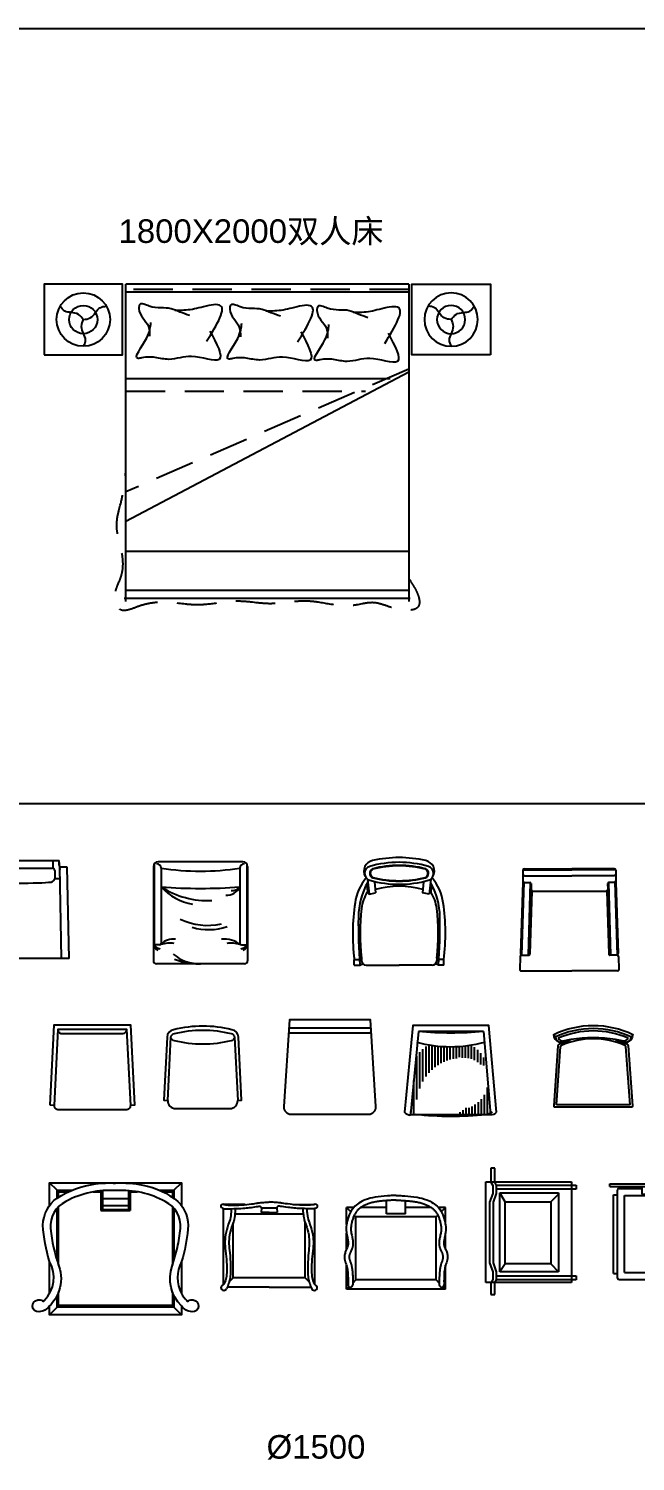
# Model space of a CAD drawing. Header units: millimetres. Extents: x 14385 to 129787, y 107826 to 186798.
# Drawn here: x 51126 to 54986, y 175645 to 184762 of the extents above; entities that cross this region are included whole.
import ezdxf

# ---------------------------------------------------------------- set-up
doc = ezdxf.new("R2010")
doc.units = ezdxf.units.MM
doc.header["$LTSCALE"] = 1000
doc.set_wipeout_variables(frame=1)
doc.linetypes.add('HIDDEN2', pattern=[0.1875, 0.125, -0.0625])
for name, color, linetype in [('FF-FURN', 51, 'Continuous'), ('TEXT', 50, 'Continuous'), ('wipess', 8, 'Continuous')]:
    doc.layers.add(name, color=color, linetype=linetype)
doc.styles.add('ar', font='arial.ttf')

# ---------------------------------------------------------------- blocks, each defined once
blk = doc.blocks.new('做成ACAD TuKuai0061')
at = {"linetype": 'Continuous'}
blk.add_lwpolyline([(-268.5, 29.7), (-243, 540), (243, 540), (268.5, 29.7), (241.6, 28.3, -0.428923), (214.6, 0), (-214.6, 0, -0.428923), (-241.6, 28.3), (-268.5, 29.7)], format="xyb", dxfattribs=at)
blk.add_lwpolyline([(-241.6, 28.3), (-217.3, 513), (217.3, 513), (241.6, 28.3)], dxfattribs=at)
at = {"color": 57, "linetype": 'Continuous'}
blk.add_lwpolyline([(-217.5, 510.3, 0.443941), (-195.8, 486), (195.7, 486, 0.407447), (217.6, 507.6, -1.23105)], format="xyb", dxfattribs=at)
blk = doc.blocks.new('做成ACAD TuKuai0060')
for points in [[(-172.4, 0), (172.4, 0, 0.428923), (222.4, 52.5), (247.3, 53.7), (227.3, 455.3, 0.354431), (185.2, 502.2, 0.121318), (-185.2, 502.2, 0.354431), (-227.3, 455.3), (-247.3, 53.7), (-222.4, 52.5, 0.428923), (-172.4, 0, -110172464606.407898)], [(-222.4, 52.5), (-202.3, 454, -0.364249), (-180.4, 477.6, -0.122137), (180.4, 477.6, -0.364249), (202.3, 454), (222.4, 52.5)]]:
    blk.add_lwpolyline(points, format="xyb")
at = {"color": 55}
blk.add_lwpolyline([(202.3, 454.6, -0.35797), (180.4, 431.6, -0.122137), (-180.4, 431.6, -0.35797), (-202.3, 454.6)], format="xyb", dxfattribs=at)
blk = doc.blocks.new('做成ACAD TuKuai0335')
at = {"color": 0, "linetype": 'Continuous'}
blk.add_circle((0, 0), 170, dxfattribs=at)
at = {"color": 55, "linetype": 'Continuous'}
blk.add_circle((0, 0), 90, dxfattribs=at)
at = {"layer": 'FF-FURN', "color": 58, "linetype": 'Continuous'}
for points in [[(0, 0), (-31.2, 32.5), (-77.9, 45), (-118.4, 53.8), (-147.2, 85)], [(0, 0), (-12.5, -43.2), (0, -90), (12.6, -129.4), (0, -170)], [(0, 0), (43.7, 10.7), (77.9, 45), (105.7, 75.6), (147.2, 85)]]:
    blk.add_spline(points, degree=3, dxfattribs=at)
blk = doc.blocks.new('做成ACAD TuKuai0636')
at = {"color": 57, "ltscale": 1000}
for points, knots in [([(100.2, 275.4), (79.3, 282.7), (39.9, 296.4), (-44.1, 335.5), (-121.3, 310.7), (-219, 365.7), (-231.1, 278.6), (-155.8, 232.7), (-155.6, 166.5), (-155.6, 145)], [0, 0, 0, 0, 70.314327, 132.712823, 281.06886, 345.030234, 373.143701, 508.899423, 574.349148, 574.349148, 574.349148, 574.349148]), ([(207.8, 112), (273.6, 218.8), (370.8, 376.8), (188.5, 332.6), (101, 309.3), (44, 308.2), (6.3, 307.4)], [0, 0, 0, 0, 257.192142, 380.388355, 440.188761, 557.045341, 557.045341, 557.045341, 557.045341]), ([(228.8, 176), (271.6, 96.4), (354.7, -57.9), (139.9, 27.8), (40.3, 8.3), (-37.6, -9.4), (-119.1, 12.9), (-181.5, 13.7), (-275, -10.7), (-156.7, 133.2), (-149.9, 203.4), (-147.1, 232.4)], [0, 0, 0, 0, 197.98522, 383.798459, 461.536852, 537.063609, 629.138715, 719.341985, 744.183766, 895.041347, 1000.692483, 1000.692483, 1000.692483, 1000.692483])]:
    blk.add_open_spline(points, degree=3, knots=knots, dxfattribs=at)
blk = doc.blocks.new('做成ACAD TuKuai0004')
at = {"ltscale": 1000}
for p, q in [((-900, -2020), (-900, 0)), ((900, 0), (-900, 0)), ((900, 0), (900, -2020)), ((910, -2000), (-910, -2000))]:
    blk.add_line(p, q, dxfattribs=at)
at = {"color": 57, "linetype": 'HIDDEN2', "ltscale": 2}
for p, q in [((900, -34.6), (-900, -34.6)), ((900, -540), (-900, -1321.6)), ((-900, -680), (624.9, -680))]:
    blk.add_line(p, q, dxfattribs=at)
at = {"color": 58, "ltscale": 1000}
for p, q in [((900, -49.6), (-900, -49.6)), ((900, -560), (-900, -1510.2)), ((-900, -600), (782.1, -600))]:
    blk.add_line(p, q, dxfattribs=at)
at = {"color": 57, "ltscale": 1000}
for p, q in [((900, -1700), (-900, -1700)), ((900, -1950), (-900, -1950))]:
    blk.add_line(p, q, dxfattribs=at)
at = {"ltscale": 1000}
for points in [[(-1420, -450), (-920, -450), (-920, 0), (-1420, 0)], [(1420, -450), (920, -450), (920, 0), (1420, 0)]]:
    blk.add_lwpolyline(points, close=True, dxfattribs=at)
at = {"color": 57, "linetype": 'HIDDEN2', "ltscale": 2}
blk.add_open_spline([(900, -1873), (970.1, -1971.4), (999, -2089), (789.1, -2067.2), (681.5, -2008.2), (490.8, -2073.3), (271.6, -1991), (27.5, -2049.7), (-200.2, -1999.5), (-483.7, -2073.3), (-701.2, -1983), (-948, -2108.7), (-979.4, -1966.1), (-866.6, -1764.2), (-991.2, -1598.9), (-923.8, -1374.2), (-903.2, -1267.6), (-900, -1192.8)], degree=3, knots=[0, 0, 0, 0, 140.356688, 240.855445, 374.272085, 514.628774, 800.960617, 1037.309606, 1234.977718, 1501.883052, 1872.056655, 1990.732643, 2052.345442, 2125.407537, 2467.000811, 2608.004871, 2786.638856, 2786.638856, 2786.638856, 2786.638856], dxfattribs=at)
at = {"layer": 'FF-FURN', "color": 51, "linetype": 'Continuous'}
for name, p in [('做成ACAD TuKuai0335', (-1170, -225)), ('做成ACAD TuKuai0636', (-593, -475.5)), ('做成ACAD TuKuai0636', (-14.8, -479.7)), ('做成ACAD TuKuai0636', (540.2, -488.5))]:
    blk.add_blockref(name, p, dxfattribs=at)
at = {"layer": 'FF-FURN', "color": 51, "linetype": 'Continuous', "xscale": -1}
blk.add_blockref('做成ACAD TuKuai0335', (1170, -225), dxfattribs=at)
blk = doc.blocks.new('做成ACAD TuKuai0272')
blk.add_wipeout([(-420, 840), (-420, 694), (-437, 666.3), (-452.8, 626.7), (-459.7, 594.1), (-461.6, 569.1), (-456.1, 506.9), (-447.8, 452.7), (-435.6, 395.1), (-429.9, 372.8), (-420, 338.9), (-420, 134.1), (-441.2, 103.9), (-452.3, 91.9), (-478.5, 95.1), (-478.5, 95.1), (-494.7, 94), (-519.9, 79.9), (-528.3, 56.1), (-524.9, 40.4), (-505.3, 21.1), (-478, 19.3), (-449.3, 29.8), (-439, 36.5), (-420, 55.9), (-420, 0), (420, 0), (420, 55.9), (449.3, 29.8), (486.8, 18.1), (514.4, 26.7), (528.1, 52.2), (519.9, 79.9), (494.7, 94), (478.5, 95.1), (464, 87.6), (459.4, 85.8), (454.2, 88.3), (452.8, 91.3), (420, 134.1), (420, 338.9), (431.1, 378.1), (439.9, 414.2), (452.9, 482.5), (461.7, 564.9), (459.7, 594.1), (448.7, 639.5), (438.8, 662.7), (428.4, 681.4), (420, 694), (420, 840)]).dxf.layer = 'wipess'
at = {"linetype": 'Continuous'}
for p, q in [((-94.1, 788.5), (-94.1, 663.3)), ((-82.1, 789.6), (-82.1, 663.3)), ((82.1, 789.3), (82.1, 663.3)), ((94.1, 788.3), (94.1, 663.3)), ((-94.1, 663.3), (94.1, 663.3)), ((-82.1, 670.4), (82.1, 670.4))]:
    blk.add_line(p, q, dxfattribs=at)
at = {"color": 58, "linetype": 'Continuous'}
for p, q in [((-82.1, 739.8), (82.1, 739.8)), ((-82.1, 695.6), (82.1, 695.6))]:
    blk.add_line(p, q, dxfattribs=at)
at = {"linetype": 'Continuous'}
blk.add_lwpolyline([(452.8, 91.3, 0.591386), (464, 87.6, -0.279892), (494.7, 94, -0.409794), (528.1, 52.2, -0.409794), (486.8, 18.1, -0.216576), (420, 55.9, -0.289352), (360, 310, 0.026236), (393.8, 428.2, 0.034743), (412.9, 548.3, 0.313151), (316.6, 720.2, 0.141824), (5.5, 789.7, 0.144414), (-316.6, 720.2, 0.313151), (-412.9, 548.3, 0.061035), (-360, 310, -0.16846), (-360, 150.7, -0.114442), (-420, 55.9, -0.216576), (-486.8, 18.1, -0.409794), (-528.1, 52.2, -0.409794), (-494.7, 94, -0.279892), (-464, 87.6, 0.586473), (-452.3, 91.9, 0.338427), (-420, 338.9, -0.061027), (-461.6, 569.1, -0.233186), (-372, 742.5, -0.109137), (-126.8, 832.8, -0.051213), (0, 837.3, -0.07062), (174.1, 824.3, -0.124586), (397, 721, -0.224101), (460.7, 543.7, -0.049787), (420, 338.9, 0.240496), (420, 134.1, 0.069348), (452.8, 91.3, 0.591386), (464, 87.6, 2.544377)], format="xyb", dxfattribs=at)
for points in [[(-420, 694), (-420, 840), (420, 840), (420, 694)], [(-372, 792), (-420, 840)], [(372, 792), (420, 840)], [(-372, 742.5), (-372, 792), (-277.4, 792)], [(279.8, 792), (372, 792), (372, 740)], [(-372, 346.1), (-372, 677.5)], [(372, 677.5), (372, 346.9)], [(-420, 134.1), (-420, 338.9)], [(420, 338.9), (420, 134.1)], [(372, 122.1), (372, 48), (-372, 48), (-372, 122.2)], [(420, 55.9), (420, 0), (-420, 0), (-420, 55.9)], [(-372, 48), (-420, 0)], [(372, 48), (420, 0)]]:
    blk.add_lwpolyline(points, dxfattribs=at)
at = {"color": 58, "linetype": 'Continuous'}
for points in [[(-362, 748.8), (-362, 782), (-300.2, 782)], [(-141.3, 782), (-94.1, 782)], [(94.1, 782), (140.9, 782)], [(301.5, 782), (362, 782), (362, 747)], [(-362, 315.8), (-362, 688.1)], [(362, 688.1), (362, 315.9)], [(362, 145.3), (362, 58), (-362, 58), (-362, 145.2)]]:
    blk.add_lwpolyline(points, dxfattribs=at)
blk = doc.blocks.new('CHAIR-580X580')
blk.add_wipeout([(239.3, 579.4), (-244.1, 579.4), (-292.6, 26.7), (-286.6, 20.9), (-274.9, 14.2), (-260.9, 11.8), (-255, 12.2), (253.3, 12.5), (255.8, 12), (259.8, 11.5), (262.2, 11.5), (275.4, 13.8), (279.5, 15.6), (284.5, 18.6), (289.4, 22.7), (293.1, 27.1)])
at = {"color": 53}
for p, q in [((-208.6, 540.7), (-255, 12.2)), ((-208.6, 540.7), (204.2, 540.7)), ((204.2, 540.7), (255.8, 12))]:
    blk.add_line(p, q, dxfattribs=at)
blk.add_lwpolyline([(-292.6, 26.7), (-244.1, 579.4), (239.3, 579.4), (293.1, 27.1, -0.300485), (253.3, 12.5), (-253.4, 12.5, -0.27373), (-292.6, 26.7)], format="xyb")
at = {"color": 59}
for points in [[(-211.2, 323.5), (-211.2, 375.4)], [(-191.9, 330), (-191.9, 402.5)], [(-172.5, 346.3), (-172.5, 423.6)], [(-153.2, 358), (-153.2, 440.6)], [(-133.9, 366.1), (-133.9, 453.8)], [(-114.5, 371.2), (-114.5, 450.7)], [(-95.2, 373.6), (-95.2, 448)], [(-75.9, 373.6), (-75.9, 445.9)], [(-56.5, 377.3), (-56.5, 444.3)], [(-37.2, 368.5), (-37.2, 443.1)], [(-17.9, 367.3), (-17.9, 442.4)], [(1.5, 362.5), (1.5, 442.2)], [(20.8, 356.3), (20.8, 442.5)], [(40.1, 348.5), (40.1, 443.2)], [(59.5, 338.9), (59.5, 444.5)], [(78.8, 327.5), (78.8, 446.2)], [(98.1, 313.8), (98.1, 448.3)], [(117.5, 297.4), (117.5, 451)], [(136.8, 277.7), (136.8, 454.2)], [(156.1, 253.5), (156.1, 444.7)], [(175.5, 222.3), (175.5, 428.6)], [(194.8, 177.2), (194.8, 408.8)], [(214.1, 108.5), (214.1, 383.7)], [(-234.8, 17.2), (-234.8, 185.1)], [(233.5, 13.2), (233.5, 229)], [(-215.4, 17.2), (-215.4, 138.1)], [(-196.1, 17.2), (-196.1, 110.5)], [(-176.8, 17.2), (-176.8, 90.6)], [(-157.4, 17.2), (-157.4, 75.5)], [(-138.1, 17.2), (-138.1, 63.9)], [(-118.8, 17.2), (-118.8, 55.2)], [(-99.4, 17.2), (-99.4, 54.1)], [(-80.1, 17.2), (-80.1, 40.3)], [(-60.8, 17.2), (-60.8, 26.5)], [(252.8, 11.8), (252.8, 30.8)]]:
    blk.add_lwpolyline(points, dxfattribs=at)
at = {"color": 55}
for centre, radius, start, end in [((0.3, 1228.1), 785.9, 254.23094, 285.76906), ((-2.2, 2739.7), 2208.7, 264.63748, 275.36252), ((-219.1, 71.4), 60.8, 222.69501, 264.21765), ((-8.4, 2152.5), 2152.5, 264.21765, 276.22782)]:
    blk.add_arc(centre, radius, start, end, dxfattribs=at)
at = {"color": 8}
blk.add_arc((235.7, -84.5), 97.8, 73.39286, 96.22782, dxfattribs=at)
blk = doc.blocks.new('A$C05EE60CC')
blk.add_wipeout([(210.9, 121.7), (-210.1, -121.3), (-216.3, -121.9), (-217.8, -121.1), (-219.6, -119.1), (-387.2, 226.1), (-388.3, 231.5), (-388.1, 236.3), (-387, 240.9), (-384.6, 245.9), (-380.3, 251), (-354.5, 281.8), (-338.1, 301.4), (-377.9, 266.3), (-391, 248.9), (-398.5, 248.2), (-405.5, 248.3), (-414.6, 249.8), (-421.9, 252.2), (-430.3, 256.3), (-435.7, 260.1), (-441.1, 264.8), (-444, 267.8), (-445.8, 270), (-447.7, 272.6), (-449.5, 275.4), (-434.6, 296), (-427.3, 305.5), (-414.2, 321.5), (-397.6, 340.3), (-372.3, 366.1), (-351.1, 385.4), (-336.6, 397.6), (-297.9, 426.5), (-274.1, 441.9), (-238.6, 462.1), (-212.6, 474.9), (-183.1, 487.5), (-147.2, 500.4), (-114.9, 509.9), (-86.7, 516.5), (-50.3, 522.9), (-24.3, 526), (-13.7, 526.9), (-9.6, 517.3), (-8, 511.1), (-6.8, 500.1), (-7, 495.7), (-7.8, 489.2), (-8.9, 484.4), (-10.4, 479.9), (-12.1, 475.9), (-13.9, 472.3), (-15.9, 468.8), (-20.1, 463.1), (-23.4, 462.8), (-30.9, 461.9), (-41.7, 460.5), (-91.9, 443.5), (-60, 450.4), (-46.2, 452.7), (-39.9, 453.7), (-31.8, 454.7), (-22.2, 455.9), (-18.8, 456), (-15.2, 455.6), (-12.9, 455.1), (-10.5, 454.2), (-6.8, 452.3), (-4.7, 450.7), (-2.2, 448.4), (2.8, 440.9), (212.7, 131), (213.5, 129.2), (213.8, 126.8), (213.5, 125.1), (212.8, 123.8), (212.3, 123)])
at = {"color": 53}
blk.add_line((-13.7, 527), (-12.1, 507), dxfattribs=at)
at = {"color": 59}
for p, q in [((195.1, 129.9), (-13.8, 438.8)), ((-210.1, -104), (-373.1, 231.4)), ((195.1, 129.9), (-210.1, -104))]:
    blk.add_line(p, q, dxfattribs=at)
at = {"color": 0, "linetype": 'Continuous'}
blk.add_lwpolyline([(-91.9, 443.5, -0.03515), (-20.6, 456, -0.221919), (-2.2, 448.4), (211.6, 132.2, -0.488206), (210.9, 121.7), (-210.1, -121.3, -0.528393), (-220.3, -117.2), (-387.2, 226.1, -0.221919), (-384.6, 245.9), (-338.1, 301.4), (-377.9, 266.3), (-391, 248.9, -0.305892), (-449.5, 275.4, -0.225695), (-13.7, 527, -0.305892), (-20.1, 463.1, 0.010418), (-41.7, 460.5), (-91.9, 443.5)], format="xyb", dxfattribs=at)
at = {"color": 53}
blk.add_lwpolyline([(-449.5, 275.4), (-433, 264)], dxfattribs=at)
for centre, radius, start, end in [((32.9, -57), 565.8, 94.56345, 145.43655), ((-72.4, 495.3), 61.4, 328.43705, 11.01999), ((-392.7, 310.4), 61.4, 228.98001, 271.56295)]:
    blk.add_arc(centre, radius, start, end, dxfattribs=at)
at = {"color": 59}
for centre, radius, start, end in [((32.9, -57), 550.8, 96.16141, 143.83859), ((-72.4, 495.3), 46.4, 311.42754, 354.25754), ((32.9, -57), 500.8, 96.22645, 143.77355), ((-392.7, 310.4), 46.4, 245.74246, 288.57246)]:
    blk.add_arc(centre, radius, start, end, dxfattribs=at)
at = {"color": 0, "linetype": 'Continuous'}
blk.add_arc((207.4, -359.3), 856.8, 110.45237, 129.54763, dxfattribs=at)
at = {"color": 250}
for centre, start, end in [((-19.6, 432.5), 47.86314, 102.15075), ((-364.7, 233.2), 137.84925, 192.13686)]:
    blk.add_arc(centre, 8.6, start, end, dxfattribs=at)
blk = doc.blocks.new('A$C40212909')
blk.add_wipeout([(-257.5, 0), (-293.9, -551.2), (-282.2, -585.5), (-249.1, -600), (246.2, -600), (279.3, -585.5), (279.3, -585.5), (291.2, -555), (257.5, 0)])
at = {"linetype": 'Continuous'}
for points in [[(-249.1, -600), (246.2, -600, 0.438014), (291.1, -551.4), (257.5, 0), (-257.5, 0), (-293.9, -551.2, 0.438933), (-249.1, -600, -1)], [(-262.3, -73.4, 0.488838), (-253.5, -81.6), (255.5, -81.6, 0.390559), (262, -73.4, -0.390559)], [(-260.2, -41.2, 0.488838), (-251.4, -49.5), (253.5, -49.5, 0.390559), (260, -41.2, -0.390559)]]:
    blk.add_lwpolyline(points, format="xyb", dxfattribs=at)
blk = doc.blocks.new('gdhjfg')
at = {"color": 8}
blk.add_wipeout([(-328.8, 456), (-340.9, -125), (309.1, -125), (297.1, 456), (250.1, 456), (246.1, 500), (-277.9, 500), (-281.8, 456)], dxfattribs=at)
for p, q in [((-340.9, -125), (-328.8, 456)), ((-328.8, 456), (-281.8, 456)), ((-293.9, -125), (-281.8, 456)), ((-281.8, 456), (-277.9, 500)), ((-277.9, 500), (246.1, 500)), ((-252.9, 500), (-277.9, 500)), ((-239.8, 449.1), (-239.8, 500)), ((208, 449.1), (208, 500)), ((250.1, 456), (246.1, 500)), ((262.1, -125), (250.1, 456)), ((297.1, 456), (250.1, 456)), ((309.1, -125), (297.1, 456)), ((-283.9, 382), (-249.8, 382)), ((-249.8, 435), (-249.8, 382)), ((-234.8, 450), (203, 450)), ((218, 435), (218, 382)), ((252.1, 382), (218, 382)), ((-340.9, -125), (-15.9, -125)), ((309.1, -125), (-15.9, -125))]:
    blk.add_line(p, q)
for p, q in [((-277.9, 470), (-282.7, 441.4)), ((-277.9, 470), (-277.9, 500)), ((246.1, 470), (246.1, 500)), ((246.1, 470), (250.9, 441.4))]:
    blk.add_line(p, q, dxfattribs=at)
for centre, radius, start, end in [((-234.8, 435), 15, 90, 180), ((-223.3, 389.3), 27.5, 195.42244, 260.87475), ((191.5, 389.3), 27.5, 279.12525, 344.57756), ((203, 435), 15, 0, 90)]:
    blk.add_arc(centre, radius, start, end)
blk.add_ellipse((-15.9, 367.5), major_axis=(233.9, 0), ratio=0.053419, start_param=3.579979, end_param=5.844799)
blk = doc.blocks.new('dsrrw')
at = {"color": 8}
blk.add_wipeout([(-141.4, 365.9), (-156.7, 361.7), (-165.1, 354.3), (-170.6, 342.7), (-171.4, 335.9), (-171.4, -264.1), (-165.5, -278.2), (-159.2, -282.4), (-151.4, -284.1), (408.6, -284.1), (421.2, -279.6), (425.4, -275), (428.1, -268.6), (428.6, -264.1), (428.6, 335.9), (428, 342), (426.8, 346.3), (422.6, 351.1), (419.8, 357.2), (413.7, 361.9), (407, 364.7), (398.6, 365.9)], dxfattribs=at).dxf.layer = 'FF-FURN'
at = {"color": 0}
for p, q in [((398.6, 365.9), (-141.4, 365.9)), ((-171.4, 335.9), (-171.4, -264.1)), ((-165.4, 351.1), (-165.4, -163.2)), ((-121.4, 325.3), (-121.4, -154.1)), ((378.6, 325.3), (378.6, -154.1)), ((422.6, 351.1), (422.6, -163.2)), ((428.6, 335.9), (428.6, -264.1)), ((-131.4, -164.1), (-161.4, -164.1)), ((388.6, -164.1), (418.6, -164.1)), ((408.6, -284.1), (-151.4, -284.1))]:
    blk.add_line(p, q, dxfattribs=at)
for centre, radius, start, end in [((-141.4, 335.9), 30, 90, 180), ((398.6, 335.9), 30, 0, 90), ((-152.4, 322.4), 31.1, 5.33501, 86.1872), ((128.6, 1937), 1631, 261.18281, 278.81719), ((409.6, 322.4), 31.1, 93.8128, 174.66499), ((-161.4, -154.1), 10, 180, 270), ((-131.4, -154.1), 10, 270, 0), ((388.6, -154.1), 10, 180, 270), ((418.6, -154.1), 10, 270, 0), ((-151.4, -264.1), 20, 180, 270), ((408.6, -264.1), 20, 270, 0)]:
    blk.add_arc(centre, radius, start, end, dxfattribs=at)
at = {"color": 250}
for centre, radius, start, end in [((134.6, 432.1), 341.6, 221.46242, 260.4451), ((172.3, 657.8), 539, 236.97698, 273.09761), ((294.4, 245.5), 93.1, 266.97156, 334.84031), ((328, 246.6), 64.9, 265.65314, 321.25266), ((172, 358), 397.2, 244.33198, 282.99617), ((179.2, 303.9), 370.2, 253.78553, 288.7089), ((-123.7, -137.6), 50.6, 207.6804, 264.75657), ((-109.4, -149.8), 60.1, 190.82624, 235.97975), ((-42.6, -240.3), 113.8, 83.94315, 135.92349), ((-69.5, -329.8), 177.4, 80.24094, 107.98365), ((278.1, -297.9), 171.5, 52.91493, 95.13174), ((326.8, -329.8), 177.4, 72.01635, 99.75906), ((380.9, -137.6), 50.6, 275.24343, 332.3196), ((366.7, -149.8), 60.1, 304.02025, 349.17376), ((123.4, -26), 258.1, 229.25242, 271.1696), ((116.7, 121), 405.1, 247.74815, 270.19971)]:
    blk.add_arc(centre, radius, start, end, dxfattribs=at)
at = {"color": 55}
blk.add_arc((128.6, 3327.6), 3131.7, 265.42121, 274.57879, dxfattribs=at)
blk = doc.blocks.new('gdfkj')
at = {"color": 55}
for p, q in [((-121.8, 283.5), (-111.4, 188.1)), ((281.1, 283.5), (270.6, 188.1)), ((-126.4, 251.7), (-122.2, 202.8)), ((-122.2, 202.8), (-111.4, 188.1)), ((-111.4, 188.1), (-69.6, 197)), ((-76.4, 267.1), (-69.6, 197)), ((235.7, 267.1), (228.9, 197)), ((270.6, 188.1), (228.9, 197)), ((281.5, 202.8), (270.6, 188.1)), ((285.7, 252), (281.5, 202.8)), ((-205.3, -228.9), (-171.7, -228.5)), ((-171.7, -228.5), (-160.4, -218.5)), ((-160.4, -218.5), (-160.4, -233.5)), ((319.6, -218.5), (319.6, -233.5)), ((331.1, -228.5), (319.8, -218.5)), ((364.7, -228.9), (331.1, -228.5))]:
    blk.add_line(p, q, dxfattribs=at)
for p, q in [((-205.5, -263.5), (-205.3, -228.9)), ((-205.5, -263.5), (-170.4, -263.5)), ((-170.4, -263.5), (-151.6, -254.7)), ((-130.4, -263.5), (79.6, -263.5)), ((289.6, -263.5), (79.6, -263.5)), ((329.8, -263.5), (311, -254.7)), ((364.9, -263.5), (329.8, -263.5)), ((364.9, -263.5), (364.7, -228.9))]:
    blk.add_line(p, q)
for centre, radius, start, end in [((-77, 334.7), 67.8, 100.90147, 209.72411), ((79.5, -299.3), 689.7, 89.98731, 105.74693), ((79.5, -336.2), 756.7, 89.99197, 102.93527), ((79.8, -336.2), 756.7, 77.06473, 90.00803), ((79.8, -299.3), 689.7, 74.25307, 90.01269), ((236.3, 334.7), 67.8, 330.27589, 79.09853), ((110.6, 88.2), 314.7, 139.81281, 171.84163), ((-93.9, 320.4), 46.2, 107.33306, 254.73289), ((79.5, 942.2), 691.7, 254.43691, 270.01239), ((79.8, 942.2), 691.7, 269.98761, 285.56309), ((253.2, 320.4), 46.2, 285.26711, 72.66694), ((48.8, 88.2), 314.7, 8.15837, 40.18719), ((1152.6, -64.4), 1367.8, 171.71031, 186.90729), ((-993.2, -64.4), 1367.8, 353.09271, 8.28969), ((-130.4, -233.5), 30, 180, 270), ((289.6, -233.5), 30, 270, 0)]:
    blk.add_arc(centre, radius, start, end)
for centre, radius, start, end in [((79.5, -309.8), 680.3, 89.98899, 104.36437), ((79.5, -309.9), 677.4, 89.98895, 104.35097), ((79.8, -309.8), 680.3, 75.63563, 90.01101), ((79.8, -309.9), 677.4, 75.64903, 90.01105), ((-75.8, 320.5), 31.7, 115.08953, 246.1536), ((-74.4, 320.6), 29.3, 118.59056, 244.32166), ((79.5, 951.7), 681.2, 255.7103, 270.01089), ((79.5, 951.8), 678.3, 255.72368, 270.01093), ((79.8, 951.8), 678.3, 269.98907, 284.27632), ((79.8, 951.7), 681.2, 269.98911, 284.2897), ((233.7, 320.6), 29.3, 295.67834, 61.40944), ((235.1, 320.5), 31.7, 293.8464, 64.91047), ((277.1, 37.5), 456.8, 150.26646, 179.57538), ((114.3, 57.8), 277.4, 148.49314, 171.84604), ((79.7, -337.5), 575.8, 74.75851, 105.24149), ((-117.6, 37.5), 456.8, 0.42462, 29.73354), ((45, 57.8), 277.4, 8.15396, 31.50686), ((1367.4, -60.9), 1535.8, 174.09327, 185.89089), ((-1208.1, -60.9), 1535.8, 354.10911, 5.90673), ((3465.4, -0.2), 3645.3, 179.35301, 184.1418), ((-3305.9, -0.2), 3645.3, 355.8582, 0.64699)]:
    blk.add_arc(centre, radius, start, end, dxfattribs=at)
blk = doc.blocks.new('gfhgja')
at = {"color": 0}
for p, q in [((-302.7, 273.8), (-302.7, 197.2)), ((-292.7, 283.8), (7.3, 283.8)), ((277.3, 283.8), (7.3, 283.8)), ((287.3, 273.8), (287.3, 197.2)), ((287.3, 273.8), (287.3, 197.2)), ((287.3, 273.8), (287.3, 206.8)), ((-302.7, 197.2), (-318.9, -257.1)), ((-292.7, 238.8), (7.3, 238.8)), ((-292.7, 195.8), (-258.8, 195.8)), ((-251.1, 188.5), (-251.3, 151)), ((277.3, 238.8), (7.3, 238.8)), ((235.7, 188.5), (236.8, 151.7)), ((277.3, 195.8), (243.4, 195.8)), ((287.3, 197.2), (303.6, -257.1)), ((-245.5, 141.2), (-258.5, -258.6)), ((-242.3, 139.8), (226.9, 139.8)), ((230.1, 141.2), (243.2, -258.6)), ((-311.5, -266.2), (-265, -266.2)), ((296.1, -266.2), (249.6, -266.2)), ((-321.4, -275.1), (-322.5, -359.9)), ((306, -275.1), (307.1, -359.9)), ((-316.5, -366.2), (7.3, -366.2)), ((301.1, -366.2), (7.3, -366.2))]:
    blk.add_line(p, q, dxfattribs=at)
at = {"color": 251}
for p, q in [((-302.5, 275.8), (7.3, 275.8)), ((-300.7, 279.8), (7.3, 279.8)), ((285.3, 279.8), (7.3, 279.8)), ((287.1, 275.8), (7.3, 275.8)), ((-297.9, 197.3), (-311.8, -266.1)), ((-256.5, 195.1), (-270.3, -266.2)), ((241.1, 195.1), (255, -266.2)), ((282.5, 197.3), (296.4, -266.1)), ((-251.3, 150.7), (-264.6, -258.4)), ((236.8, 151.7), (249.2, -258.4))]:
    blk.add_line(p, q, dxfattribs=at)
at = {"color": 0}
for centre, radius, start, end in [((-292.7, 273.8), 10, 90, 180), ((277.3, 273.8), 10, 0, 90), ((277.3, 273.8), 10, 0, 90), ((277.3, 273.8), 10, 0, 90), ((-292.7, 248.8), 10, 180, 270), ((-292.7, 205.8), 10, 180, 270), ((-260.5, 186.4), 9.65, 13.0746, 79.66726), ((245.1, 186.4), 9.65, 100.33274, 166.9254), ((277.3, 248.8), 10, 270, 0), ((277.3, 205.8), 10, 270, 0), ((-238.9, 151.8), 12.4, 183.74312, 254.53766), ((222.2, 153.8), 14.8, 288.34063, 351.81244), ((-308.6, -279.3), 13.5, 102.41982, 161.99149), ((-309.4, -256.8), 9.52, 181.74079, 257.72016), ((-265, -260.6), 5.52, 270.22922, 300.66925), ((-267.3, -258.2), 8.78, 305.58062, 357.85951), ((251.9, -258.2), 8.78, 182.14049, 234.41938), ((249.6, -260.6), 5.52, 239.33075, 269.77078), ((294, -256.8), 9.52, 282.27984, 358.25921), ((293.2, -279.3), 13.5, 18.00851, 77.58018), ((-316.5, -360.2), 6, 177.97982, 270), ((301.1, -360.2), 6, 270, 2.02018)]:
    blk.add_arc(centre, radius, start, end, dxfattribs=at)
at = {"color": 251}
for centre, start, end in [((-273.4, -258.1), 292.90143, 357.85951), ((258, -258.1), 182.14049, 247.09857)]:
    blk.add_arc(centre, 8.78, start, end, dxfattribs=at)
blk = doc.blocks.new('A$C4B8874EE')
for p, q in [((-305, 610), (305, 610)), ((-305, 592), (-305, 610)), ((-305, 592), (305, 592)), ((-255, 10), (-255, 570)), ((-245, 580), (-100, 580)), ((-100, 592), (-100, 545)), ((100, 592), (100, 545)), ((100, 580), (245, 580)), ((255, 10), (255, 570)), ((305, 592), (305, 610)), ((-280, 40), (-280, 540)), ((-280, 540), (-255, 540)), ((-100, 545), (100, 545)), ((255, 540), (280, 540)), ((280, 40), (280, 540)), ((-280, 40), (-255, 40)), ((-245, 0), (245, 0)), ((255, 40), (280, 40))]:
    blk.add_line(p, q)
at = {"color": 55, "linetype": 'Continuous', "ltscale": 0.05}
for p, q in [((-210, 535), (210, 535)), ((-210, 45), (-210, 535)), ((210, 45), (210, 535)), ((-210, 45), (210, 45))]:
    blk.add_line(p, q, dxfattribs=at)
for centre, start, end in [((-245, 570), 90, 180), ((245, 570), 0, 90), ((-245, 10), 180, 270), ((245, 10), 270, 0)]:
    blk.add_arc(centre, 10, start, end)
blk = doc.blocks.new('A$C7FEF4BB6')
blk.add_wipeout([(-405.6, 223.8), (-405.6, 116.6), (-407.9, 97.5), (-408, 77.5), (-406.9, 68), (-405.6, 60.6), (-405.6, -42.7), (-409.2, -50.5), (-415.6, -68.3), (-417.8, -79.6), (-418.1, -100.7), (-415.7, -113.5), (-411.6, -126.4), (-405.6, -143.8), (-405.6, -296.2), (224.4, -296.2), (224.4, -143.8), (231.2, -124.5), (236.1, -106.5), (237.5, -90.9), (235.6, -73.2), (231.8, -59.5), (226.4, -46.8), (224.4, -42.7), (224.4, 60.1), (226.4, 72.7), (227, 94.7), (225.5, 108.9), (224.4, 116.6), (224.4, 223.8), (178.8, 223.8), (148.4, 250.2), (115.8, 268.2), (74.6, 282.7), (40.7, 289.9), (-19.8, 296.7), (-74.3, 300.4), (-119.6, 299.9), (-159.3, 296.9), (-200.4, 292.9), (-256.4, 282.5), (-283.7, 273.7), (-314.8, 259.3), (-338.7, 243.6), (-359.9, 223.8), (-359.9, 223.8)]).dxf.layer = 'wipess'
for p, q in [((-359.9, 223.8), (-405.6, 223.8)), ((-405.6, 116.6), (-405.6, 223.8)), ((-150.6, 223.8), (-315, 223.8)), ((-150.6, 183.8), (-150.6, 267.4)), ((-30.6, 183.8), (-150.6, 183.8)), ((-30.6, 183.8), (-30.6, 267.4)), ((133.9, 223.8), (-30.6, 223.8)), ((224.4, 223.8), (178.8, 223.8)), ((224.4, 116.6), (224.4, 223.8)), ((-405.6, -42.7), (-405.6, 60.6)), ((224.4, -42.7), (224.4, 60.6)), ((-405.6, -296.2), (-405.6, -143.8)), ((224.4, -296.2), (224.4, -143.8)), ((224.4, -296.2), (-405.6, -296.2))]:
    blk.add_line(p, q)
at = {"color": 55}
for p, q in [((-378.7, 197), (-405.6, 223.8)), ((197.6, 197), (224.4, 223.8)), ((-345.6, 163.8), (-356.5, 174.7)), ((164.4, 163.8), (-345.6, 163.8)), ((-345.6, -236.2), (-345.6, 163.8)), ((164.4, 163.8), (175.4, 174.7)), ((164.4, -236.2), (164.4, 163.8)), ((-345.6, -236.2), (-365.9, -256.5)), ((164.4, -236.2), (-345.6, -236.2)), ((164.4, -236.2), (184.8, -256.5)), ((-390.1, -280.8), (-405.6, -296.2)), ((209, -280.8), (224.4, -296.2))]:
    blk.add_line(p, q, dxfattribs=at)
for centre in [(-381, -268.8), (199.9, -268.8)]:
    blk.add_arc(centre, 15, 180.06821, 359.93179)
for points in [[(-90.6, 300.5), (-112.3, 300.2), (-145.8, 298), (-224.2, 289.5), (-286.4, 272.6), (-359.9, 223.8), (-403.8, 124.6), (-408.1, 79.7), (-396.3, 16.8), (-396.5, -20.2), (-411.1, -54.8), (-417.6, -77.9), (-416.5, -110.3), (-405.5, -144), (-399, -176.6), (-396, -268.9)], [(-90.6, 300.5), (-68.8, 300.2), (-35.3, 298), (43.1, 289.5), (105.3, 272.6), (178.8, 223.8), (222.7, 124.6), (227, 79.7), (215.2, 16.8), (215.4, -20.2), (230, -54.8), (236.5, -77.9), (235.4, -110.3), (224.4, -144), (217.9, -176.6), (214.9, -268.9)]]:
    blk.add_spline(points, degree=3)
for points, knots in [([(-90.4, 270.5), (-94.5, 270.5), (-98.5, 270.5), (-104.9, 270.4), (-107.4, 270.4), (-111.1, 270.2), (-112.2, 270.2), (-114.6, 270.1), (-115.8, 270), (-119.3, 269.9), (-121.7, 269.7), (-129, 269.2), (-134, 268.9), (-140.5, 268.3), (-142, 268.2), (-145, 268), (-146.5, 267.8), (-151, 267.5), (-153.9, 267.3), (-162.8, 266.5), (-168.6, 266), (-182.8, 264.7), (-191.1, 263.9), (-204.7, 262.2), (-210.1, 261.4), (-219.9, 259.8), (-224.3, 259), (-233, 257.3), (-237.4, 256.3), (-250.2, 253.2), (-258.6, 250.8), (-270.4, 246.7), (-273.8, 245.3), (-280.7, 242.6), (-284.1, 241.1), (-294.1, 236.4), (-300.6, 233), (-312.7, 225.5), (-318.5, 221.5), (-326.3, 215.1), (-328.7, 212.9), (-333.2, 208.6), (-335.2, 206.5), (-338.2, 203.1), (-339.2, 201.9), (-341.3, 199.4), (-342.3, 198.1), (-345.2, 194.1), (-347.1, 191.4), (-352.3, 183), (-355.5, 177), (-361.2, 164.4), (-363.7, 157.8), (-368.3, 144), (-370.3, 136.9), (-372.8, 126.6), (-373.4, 123.5), (-374.4, 119), (-374.7, 117.6), (-375.2, 114.8), (-375.5, 113.4), (-376.2, 109.2), (-376.6, 106.5), (-377.6, 99.4), (-378, 95.2), (-378.3, 89.7), (-378.3, 88.4), (-378.3, 86), (-378.3, 84.9), (-378.3, 83.2), (-378.2, 82.5), (-378.2, 81.3), (-378.1, 80.7), (-378.1, 79.5), (-378, 78.9), (-377.8, 77.1), (-377.7, 75.9), (-377.2, 72.1), (-376.8, 69.5), (-375.5, 62.8), (-374.6, 58.6), (-372.6, 49.8), (-371.5, 45.1), (-369.3, 35.3), (-368.2, 30.2), (-366.8, 22.2), (-366.4, 19.6), (-365.7, 14.2), (-365.3, 11.5), (-364.7, 4.3), (-364.5, -0.2), (-364.7, -9.4), (-365, -14.2), (-366, -20.9), (-366.4, -22.8), (-366.9, -25.4), (-367.1, -26.2), (-367.4, -27.5), (-367.6, -28.1), (-367.9, -29.3), (-368.1, -29.9), (-368.5, -31.6), (-368.9, -32.7), (-369.9, -35.9), (-370.7, -38), (-372.7, -43.2), (-374, -46.2), (-376.6, -51.7), (-377.8, -54.3), (-380.1, -59.1), (-381.2, -61.3), (-383, -65.3), (-383.7, -67.1), (-385.1, -70.7), (-385.6, -72.5), (-386.6, -75.9), (-387, -77.4), (-387.5, -80.1), (-387.7, -81.2), (-388.2, -84.4), (-388.4, -86.6), (-388.6, -91.1), (-388.6, -93.3), (-388.3, -96.8), (-388.2, -98.1), (-387.9, -100.3), (-387.7, -101.2), (-387.4, -102.6), (-387.4, -103.1), (-387.2, -103.9), (-387.1, -104.2), (-386.9, -104.9), (-386.8, -105.3), (-386.6, -106.4), (-386.4, -107.1), (-385.7, -109.5), (-385.1, -111.2), (-383.7, -115.4), (-382.7, -118.1), (-380.6, -123.9), (-379.5, -127), (-378.1, -131.3), (-377.7, -132.3), (-377.2, -134), (-377, -134.6), (-376.4, -136.5), (-376.1, -137.7), (-375, -141.6), (-374.3, -144.3), (-372.5, -152.2), (-371.5, -157.4), (-370.3, -165), (-370, -167.4), (-369.3, -172.2), (-369.1, -174.5), (-368.5, -179.2), (-368.3, -181.6), (-367.6, -188.6), (-367.3, -193.2), (-366.4, -207.1), (-366.1, -216.3), (-365.7, -240.2), (-365.9, -254.9), (-366, -268.9)], [0, 0, 0, 0, 12.229467, 12.229467, 20.24605, 20.24605, 24.085259, 24.085259, 27.924468, 27.924468, 35.602885, 35.602885, 50.959719, 50.959719, 55.435254, 55.435254, 59.910789, 59.910789, 68.86186, 68.86186, 86.764, 86.764, 112.757527, 112.757527, 130.098711, 130.098711, 144.690581, 144.690581, 159.28245, 159.28245, 188.46619, 188.46619, 200.889673, 200.889673, 213.313156, 213.313156, 238.160122, 238.160122, 263.007089, 263.007089, 275.150331, 275.150331, 286.365976, 286.365976, 292.559068, 292.559068, 298.75216, 298.75216, 311.138343, 311.138343, 335.234601, 335.234601, 359.330858, 359.330858, 383.427116, 383.427116, 393.416005, 393.416005, 398.06051, 398.06051, 402.705015, 402.705015, 411.994025, 411.994025, 427.615942, 427.615942, 432.88631, 432.88631, 437.140025, 437.140025, 439.856832, 439.856832, 442.287769, 442.287769, 444.718707, 444.718707, 449.580583, 449.580583, 459.304335, 459.304335, 473.427963, 473.427963, 487.551591, 487.551591, 501.675219, 501.675219, 508.36536, 508.36536, 515.0555, 515.0555, 525.376254, 525.376254, 535.697008, 535.697008, 539.523753, 539.523753, 541.146636, 541.146636, 542.366618, 542.366618, 543.5866, 543.5866, 546.026564, 546.026564, 550.906492, 550.906492, 558.926653, 558.926653, 566.946814, 566.946814, 574.966975, 574.966975, 582.987136, 582.987136, 591.007297, 591.007297, 597.929736, 597.929736, 602.86909, 602.86909, 612.747799, 612.747799, 622.626508, 622.626508, 628.486374, 628.486374, 632.863861, 632.863861, 635.006117, 635.006117, 636.655673, 636.655673, 638.305229, 638.305229, 641.604341, 641.604341, 648.202566, 648.202566, 657.356141, 657.356141, 666.509716, 666.509716, 669.267835, 669.267835, 670.857732, 670.857732, 674.037524, 674.037524, 680.896821, 680.896821, 694.615416, 694.615416, 701.224185, 701.224185, 707.752215, 707.752215, 714.280245, 714.280245, 727.336306, 727.336306, 753.448428, 753.448428, 796.411373, 796.411373, 796.411373, 796.411373]), ([(-90.7, 270.5), (-86.6, 270.5), (-82.6, 270.5), (-76.2, 270.4), (-73.7, 270.4), (-70, 270.2), (-68.9, 270.2), (-66.5, 270.1), (-65.3, 270), (-61.8, 269.9), (-59.4, 269.7), (-52.1, 269.2), (-47.1, 268.9), (-40.6, 268.3), (-39.1, 268.2), (-36.1, 268), (-34.6, 267.8), (-30.1, 267.5), (-27.2, 267.3), (-18.3, 266.5), (-12.5, 266), (1.7, 264.7), (10, 263.9), (23.6, 262.2), (29, 261.4), (38.8, 259.8), (43.2, 259), (51.9, 257.3), (56.3, 256.3), (69.1, 253.2), (77.5, 250.8), (89.3, 246.7), (92.7, 245.3), (99.6, 242.6), (103, 241.1), (113, 236.4), (119.5, 233), (131.6, 225.5), (137.4, 221.5), (145.2, 215.1), (147.6, 212.9), (152.1, 208.6), (154.1, 206.5), (157.1, 203.1), (158.1, 201.9), (160.2, 199.4), (161.2, 198.1), (164.1, 194.1), (166, 191.4), (171.2, 183), (174.4, 177), (180.1, 164.4), (182.6, 157.8), (187.2, 144), (189.2, 136.9), (191.7, 126.6), (192.3, 123.5), (193.3, 119), (193.6, 117.6), (194.1, 114.8), (194.4, 113.4), (195.1, 109.2), (195.5, 106.5), (196.5, 99.4), (196.9, 95.2), (197.2, 89.7), (197.2, 88.4), (197.2, 86), (197.2, 84.9), (197.2, 83.2), (197.1, 82.5), (197.1, 81.3), (197, 80.7), (197, 79.5), (196.9, 78.9), (196.7, 77.1), (196.6, 75.9), (196.1, 72.1), (195.7, 69.5), (194.4, 62.8), (193.5, 58.6), (191.5, 49.8), (190.4, 45.1), (188.2, 35.3), (187.1, 30.2), (185.7, 22.2), (185.3, 19.6), (184.6, 14.2), (184.2, 11.5), (183.6, 4.3), (183.4, -0.2), (183.6, -9.4), (183.9, -14.2), (184.9, -20.9), (185.3, -22.8), (185.8, -25.4), (186, -26.2), (186.3, -27.5), (186.5, -28.1), (186.8, -29.3), (187, -29.9), (187.4, -31.6), (187.8, -32.7), (188.8, -35.9), (189.6, -38), (191.6, -43.2), (192.9, -46.2), (195.5, -51.7), (196.7, -54.3), (199, -59.1), (200.1, -61.3), (201.9, -65.3), (202.6, -67.1), (204, -70.7), (204.5, -72.5), (205.5, -75.9), (205.9, -77.4), (206.4, -80.1), (206.6, -81.2), (207.1, -84.4), (207.3, -86.6), (207.5, -91.1), (207.5, -93.3), (207.2, -96.8), (207.1, -98.1), (206.8, -100.3), (206.6, -101.2), (206.3, -102.6), (206.3, -103.1), (206.1, -103.9), (206, -104.2), (205.8, -104.9), (205.8, -105.3), (205.5, -106.3), (205.3, -107.1), (204.6, -109.4), (204.1, -111.1), (202.6, -115.3), (201.7, -118), (199.6, -123.7), (198.5, -126.8), (197, -131.2), (196.7, -132.2), (196.1, -133.9), (195.9, -134.6), (195.5, -136.1), (195.2, -136.8), (194.6, -139), (194.2, -140.4), (193.1, -144.7), (192.4, -147.6), (191.1, -154), (190.4, -157.5), (189.2, -165), (188.6, -168.9), (187.5, -178.3), (186.9, -183.8), (186.1, -194.6), (185.7, -200), (184.9, -216.1), (184.7, -226.7), (184.7, -247.6), (184.8, -257.9), (184.9, -268.5), (184.9, -268.9), (184.9, -268.9)], [0, 0, 0, 0, 12.229467, 12.229467, 20.24605, 20.24605, 24.085259, 24.085259, 27.924468, 27.924468, 35.602885, 35.602885, 50.959719, 50.959719, 55.435254, 55.435254, 59.910789, 59.910789, 68.86186, 68.86186, 86.764, 86.764, 112.757527, 112.757527, 130.098711, 130.098711, 144.690581, 144.690581, 159.28245, 159.28245, 188.46619, 188.46619, 200.889673, 200.889673, 213.313156, 213.313156, 238.160122, 238.160122, 263.007089, 263.007089, 275.150331, 275.150331, 286.365976, 286.365976, 292.559067, 292.559067, 298.752159, 298.752159, 311.138341, 311.138341, 335.234599, 335.234599, 359.330856, 359.330856, 383.427113, 383.427113, 393.41604, 393.41604, 398.060562, 398.060562, 402.705084, 402.705084, 411.994128, 411.994128, 427.616031, 427.616031, 432.88638, 432.88638, 437.140091, 437.140091, 439.856875, 439.856875, 442.287838, 442.287838, 444.718801, 444.718801, 449.580728, 449.580728, 459.304581, 459.304581, 473.428218, 473.428218, 487.551854, 487.551854, 501.67549, 501.67549, 508.365585, 508.365585, 515.055681, 515.055681, 525.37641, 525.37641, 535.697139, 535.697139, 539.523984, 539.523984, 541.146552, 541.146552, 542.366462, 542.366462, 543.586373, 543.586373, 546.026194, 546.026194, 550.905835, 550.905835, 558.925961, 558.925961, 566.946087, 566.946087, 574.966213, 574.966213, 582.986338, 582.986338, 591.006464, 591.006464, 597.928517, 597.928517, 602.867248, 602.867248, 612.744709, 612.744709, 622.62217, 622.62217, 628.479987, 628.479987, 632.850562, 632.850562, 634.992064, 634.992064, 636.628482, 636.628482, 638.264901, 638.264901, 641.537739, 641.537739, 648.083414, 648.083414, 657.23686, 657.23686, 666.390307, 666.390307, 669.079336, 669.079336, 670.938923, 670.938923, 672.798511, 672.798511, 676.517685, 676.517685, 683.956035, 683.956035, 693.244398, 693.244398, 703.982892, 703.982892, 719.198577, 719.198577, 734.414263, 734.414263, 764.845633, 764.845633, 795.277004, 795.277004, 796.411373, 796.411373, 796.411373, 796.411373])]:
    blk.add_open_spline(points, degree=3, knots=knots)
blk = doc.blocks.new('A$C3E331D80')
blk.add_wipeout([(-308.4, 219.3), (-307.9, -263.5), (-313.8, -268.6), (-318, -271.4), (-323.6, -280), (-324.3, -290.2), (-320, -297.2), (-312.9, -301.3), (-300, -301.2), (-293.5, -296.8), (-285.6, -282.2), (249.3, -282.2), (254.3, -292.6), (259.1, -298.5), (270.4, -302.4), (276.6, -301.3), (283.8, -297.2), (283.8, -297.2), (288.1, -290.2), (287.4, -280), (287.4, -280), (283, -272.6), (275.8, -267.4), (271.7, -263.5), (272.2, 219.3), (280.6, 222.5), (288.2, 228.3), (290, 234.7), (288.7, 240.1), (285.1, 244.4), (279.9, 246.4), (278.2, 246.6), (274.8, 246.1), (271.2, 244.7), (134.1, 244.7), (94.2, 248.8), (65.6, 252.8), (21.7, 258), (-17.6, 260.8), (-58.5, 258), (-88.2, 254.7), (-148.2, 246.1), (-170.3, 244.7), (-307.4, 244.7), (-311, 246.1), (-314.4, 246.6), (-320.2, 245.1), (-325, 240.1), (-326.1, 236.7), (-326.3, 234.7), (-324.9, 229.1), (-321.6, 225.3), (-318.7, 223.5), (-314.6, 221.5)]).dxf.layer = 'wipess'
for p, q in [((-307.9, -263.5), (-308.4, 219.3)), ((-170.3, 244.7), (-307.4, 244.7)), ((-235.5, 184.7), (199.2, 184.7)), ((-67.8, 223.7), (-68.1, 194.7)), ((-18.1, 194.7), (-68.1, 194.7)), ((-67.8, 223.7), (31.6, 223.7)), ((-18.1, 194.7), (31.9, 194.7)), ((31.6, 223.7), (31.9, 194.7)), ((134.1, 244.7), (271.2, 244.7)), ((271.7, -263.5), (272.2, 219.3)), ((-18.1, -282.2), (-285.6, -282.2)), ((-18.1, -282.2), (249.3, -282.2))]:
    blk.add_line(p, q)
at = {"color": 55}
for p, q in [((-247.9, -222.2), (-247.9, 127.4)), ((211.7, -222.2), (211.7, 127.4)), ((-247.9, -222.2), (-272.1, -246.4)), ((211.7, -222.2), (-247.9, -222.2)), ((211.7, -222.2), (235.8, -246.4))]:
    blk.add_line(p, q, dxfattribs=at)
for centre, radius, start, end in [((-314.4, 234.7), 11.9, 73.38511, 232.66839), ((-146.2, 197.2), 114.3, 169.72315, 181.25302), ((-155.5, 201), 79.8, 167.19943, 184.15661), ((119.3, 201), 79.8, 355.84339, 12.80057), ((110, 197.2), 114.3, 358.74698, 10.27685), ((278.2, 234.7), 11.9, 307.33161, 106.61489), ((-304.2, -286.5), 20.4, 132.52897, 190.33867), ((268, -286.5), 20.4, 349.66133, 47.47103), ((-308.3, -285.2), 16.7, 197.16779, 254.32888), ((-306.6, -284.3), 18.1, 249.81553, 332.70608), ((270.4, -284.3), 18.1, 207.29392, 290.18447), ((272.1, -285.2), 16.7, 285.67112, 342.83221)]:
    blk.add_arc(centre, radius, start, end)
for points, knots in [([(-321.6, 225.3), (-314.2, 220.3), (-297.5, 215.4), (-239.9, 218.7), (-183.6, 220.5), (-138.9, 225.1), (-106.3, 230.1), (-83.8, 234), (-70.1, 234.1), (-67.8, 223.7)], [44.042319, 44.042319, 44.042319, 44.042319, 83.460939, 120.381285, 163.11862, 203.534633, 253.147173, 276.854232, 287.190129, 287.190129, 287.190129, 287.190129]), ([(-260.5, 194.7), (-261, 183.4), (-262.3, 156.5), (-281.1, 110.5), (-297.1, 55.8), (-301.4, -5.4), (-294.9, -60.1), (-285.7, -148.1), (-287.8, -196.3), (-293.3, -234.2), (-302.1, -256.1), (-309.5, -266), (-313.5, -268.4), (-318, -271.4)], [0, 0, 0, 0, 33.549544, 80.422354, 147.384744, 204.360513, 262.787607, 312.326686, 372.874782, 410.145816, 429.290044, 443.118106, 450.397134, 450.397134, 450.397134, 450.397134]), ([(-311, 246.1), (-307.9, 244.6), (-293.6, 242.2), (-258.7, 240.3), (-218.6, 240.5), (-129, 247.1), (-108.8, 251.8), (-75.4, 256.5), (-46.7, 259.1), (-26.9, 260.4), (-17.6, 260.8)], [58.528907, 58.528907, 58.528907, 58.528907, 83.460939, 120.381285, 163.11862, 203.534633, 253.147173, 276.854232, 313.487176, 338.48785, 338.48785, 338.48785, 338.48785]), ([(274.8, 246.1), (271.6, 244.6), (257.4, 242.2), (222.5, 240.3), (182.4, 240.5), (103.3, 247.1), (72.5, 251.8), (39.2, 256.5), (10.5, 259.1), (-9.3, 260.4), (-18.6, 260.8)], [58.528907, 58.528907, 58.528907, 58.528907, 83.460939, 120.381285, 163.11862, 203.534633, 253.147173, 276.854232, 313.487176, 338.48785, 338.48785, 338.48785, 338.48785]), ([(285.4, 225.3), (278, 220.3), (261.3, 215.4), (203.7, 218.7), (147.3, 220.5), (113.2, 225.1), (70.1, 230.1), (47.6, 234), (33.9, 234.1), (31.6, 223.7)], [44.042319, 44.042319, 44.042319, 44.042319, 83.460939, 120.381285, 163.11862, 203.534633, 253.147173, 276.854232, 287.190129, 287.190129, 287.190129, 287.190129]), ([(224.3, 194.7), (224.8, 183.4), (226.1, 156.5), (244.9, 110.5), (260.9, 55.8), (265.2, -5.4), (258.7, -60.1), (249.5, -148.1), (251.6, -196.3), (257.1, -234.2), (265.9, -256.1), (273.3, -266), (277.3, -268.4), (281.8, -271.4)], [0, 0, 0, 0, 33.549544, 80.422354, 147.384744, 204.360513, 262.787607, 312.326686, 372.874782, 410.145816, 429.290044, 443.118106, 450.397134, 450.397134, 450.397134, 450.397134])]:
    blk.add_open_spline(points, degree=3, knots=knots)
for points in [[(-235.2, 195.3), (-237.7, 161.3), (-251.9, 116.6), (-269.5, 52), (-273.6, -4.8), (-268.5, -63), (-263.6, -142.3), (-264.5, -202.8), (-270.2, -239.7), (-276.2, -258.9), (-282, -274.3), (-290.5, -292.6)], [(198.9, 195.3), (201.5, 161.3), (215.7, 116.6), (233.3, 52), (237.4, -4.8), (232.3, -63), (227.4, -142.3), (228.3, -202.8), (234, -239.7), (240, -258.9), (245.8, -274.3), (254.3, -292.6)]]:
    blk.add_spline(points, degree=3)
blk = doc.blocks.new('A$C0F72288B')
for p, q in [((33.3, 410.6), (8.3, 410.6)), ((8.3, 410.6), (8.3, 321.2)), ((33.3, 321.2), (33.3, 410.6)), ((-22.9, -318.7), (-22.9, 323.7)), ((-22.9, 323.7), (521.8, 323.7)), ((8.3, 321.2), (20.8, 299.3)), ((20.8, 299.3), (20.8, 249.1)), ((45.7, 299.3), (33.3, 321.2)), ((45.7, 275.8), (45.7, 300.8)), ((45.7, 300.8), (550.9, 300.8)), ((45.7, 249.1), (45.7, 299.3)), ((550.9, 275.8), (45.7, 275.8)), ((521.8, 323.7), (521.8, -318.7)), ((550.9, 300.8), (550.9, 275.8)), ((20.8, 249.1), (0, 192.3)), ((0, 192.3), (0, 17.5)), ((24.9, 192.3), (45.7, 249.1)), ((24.9, 17.5), (24.9, 192.3)), ((0, 17.5), (0, -17.5)), ((24.9, -17.5), (24.9, 17.5)), ((0, -17.5), (0, -192.3)), ((24.9, -192.3), (24.9, -17.5)), ((0, -192.3), (20.8, -249.1)), ((20.8, -249.1), (20.8, -299.3)), ((45.7, -249.1), (24.9, -192.3)), ((45.7, -299.3), (45.7, -249.1)), ((521.8, -318.7), (-22.9, -318.7)), ((20.8, -299.3), (8.3, -321.2)), ((8.3, -321.2), (8.3, -394)), ((33.3, -321.2), (45.7, -299.3)), ((33.3, -394), (33.3, -321.2)), ((45.7, -300), (45.7, -275.1)), ((45.7, -275.1), (550.9, -275.1)), ((550.9, -300), (45.7, -300)), ((550.9, -275.1), (550.9, -300)), ((8.3, -394), (33.3, -394))]:
    blk.add_line(p, q)
at = {"layer": 'FF-FURN', "color": 57}
for p, q in [((66.5, -250.1), (66.5, 253)), ((66.5, 253), (438.7, 253)), ((98.8, 196.2), (66.5, 252.1)), ((98.8, -198.9), (98.8, 196.2)), ((98.8, 196.2), (391, 196.2)), ((391, 196.2), (438.7, 243.8)), ((391, 196.2), (391, -198.9)), ((438.7, 253), (438.7, -250.1)), ((98.8, -198.9), (66.5, -250.1)), ((438.7, -250.1), (66.5, -250.1)), ((391, -198.9), (98.8, -198.9)), ((391, -198.9), (438.7, -250.1))]:
    blk.add_line(p, q, dxfattribs=at)

msp = doc.modelspace()

# ---------------------------------------------------------------- linework, layer by layer
at = {"color": 1}
msp.add_line((18573.3, 179830.7), (80368.9, 179830.7), dxfattribs=at)

# ---------------------------------------------------------------- block references
at = {"layer": 'FF-FURN', "linetype": 'Continuous'}
for name, p in [('做成ACAD TuKuai0004', (52643.6, 183135.9)), ('做成ACAD TuKuai0061', (51531.3, 177881.9)), ('做成ACAD TuKuai0060', (52233.6, 177889.6)), ('做成ACAD TuKuai0272', (51678.5, 176577.7))]:
    msp.add_blockref(name, p, dxfattribs=at)
at = {"layer": 'FF-FURN'}
for name, p in [('gfhgja', (54573.4, 179132.6)), ('A$C0F72288B', (54057.7, 177100.7)), ('A$C4B8874EE', (55127.4, 176801))]:
    msp.add_blockref(name, p, dxfattribs=at)

# ---------------------------------------------------------------- texts
at = {"layer": 'TEXT', "linetype": 'Continuous', "style": 'ar'}
for s, p in [('1800X2000双人床', (51697.8, 183398.7)), ('%%C1500', (52639.5, 175661.9))]:
    msp.add_text(s, height=150, dxfattribs=at).set_placement(p)

# ---------------------------------------------------------------- next in the draw order: linework, layer by layer
at = {"color": 1}
msp.add_lwpolyline([(129786.9, 184762.2), (129786.9, 107826.4), (18573.3, 107826.4), (18573.3, 184762.2), (80368.9, 184762.2), (80368.9, 107826.4)], dxfattribs=at)

# ---------------------------------------------------------------- next in the draw order: block references
at = {"layer": 'FF-FURN'}
for name, p in [('gdhjfg', (51073.6, 178969.2)), ('dsrrw', (52090.6, 179094.8)), ('gdfkj', (53403.2, 179066.4)), ('A$C40212909', (53043.5, 178453.7)), ('A$C3E331D80', (52674.1, 177034.4)), ('A$C7FEF4BB6', (53553.7, 177036))]:
    msp.add_blockref(name, p, dxfattribs=at)
at = {"layer": 'FF-FURN', "linetype": 'Continuous', "rotation": 329.9999999999376}
msp.add_blockref('A$C05EE60CC', (54717.8, 177898.7), dxfattribs=at)
at = {"layer": 'FF-FURN', "linetype": 'Continuous', "xscale": -1}
msp.add_blockref('CHAIR-580X580', (53810.1, 177839.3), dxfattribs=at)

doc.saveas('drawing.dxf')
